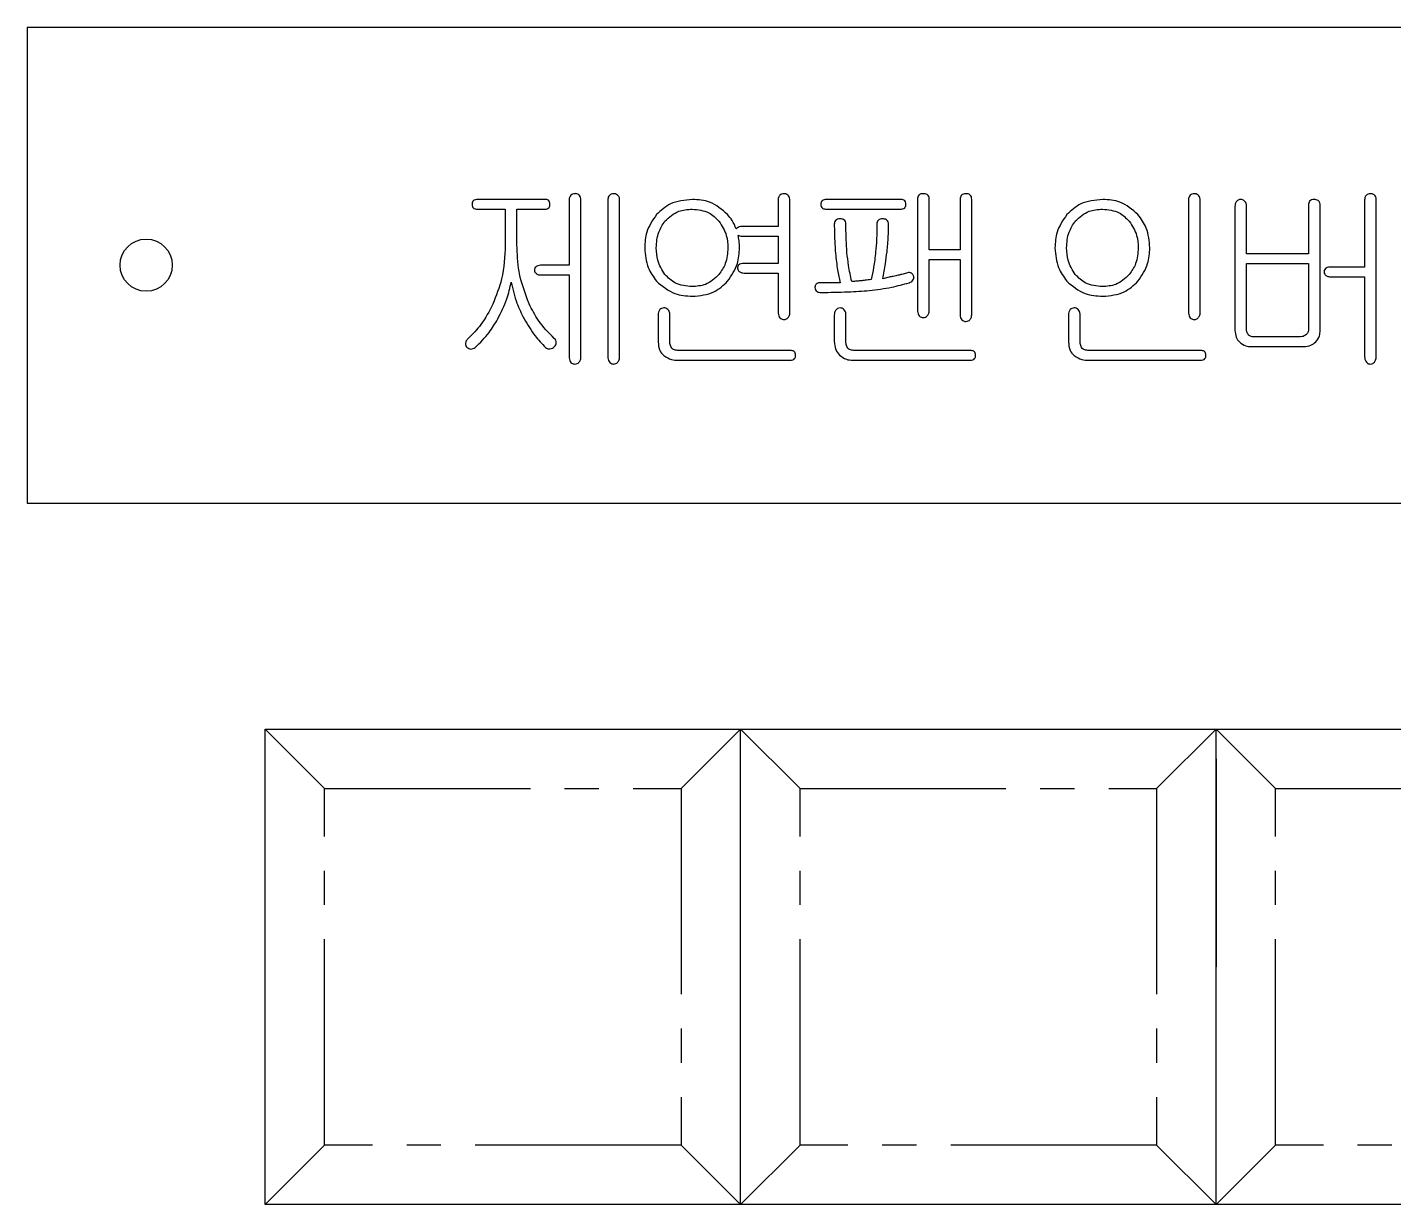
# Model space of a CAD drawing. Header units: millimetres. Extents: x 8533 to 164433, y 5768 to 115327.
# Drawn here: x 71815 to 72063.9, y 100702.7 to 100917.1 of the extents above; entities that cross this region are included whole.
import ezdxf

# ---------------------------------------------------------------- set-up
doc = ezdxf.new("R2010")
doc.units = ezdxf.units.MM
doc.header["$LTSCALE"] = 250
doc.linetypes.add('CENTER2', pattern=[1.125, 0.75, -0.125, 0.125, -0.125])
doc.layers.add('06_G-ENP_심볼', color=3, linetype='Continuous')

msp = doc.modelspace()

# ---------------------------------------------------------------- linework, layer by layer
at = {"layer": '06_G-ENP_심볼', "color": 7, "linetype": 'Continuous', "lineweight": 25}
for p, q in [((72248.1, 100917.09, -0.36), (71814.95, 100917.09, -0.36)), ((71814.95, 100917.09, -0.36), (71814.95, 100830.46, -0.36)), ((71909.28, 100885.74, -0.36), (71897.01, 100885.74, -0.36)), ((71913.67, 100885.74, -0.36), (71913.67, 100873.76, -0.36)), ((71915.79, 100856.92, -0.36), (71915.79, 100885.84, -0.36)), ((71920.73, 100885.77, -0.36), (71920.73, 100856.92, -0.36)), ((71922.84, 100856.92, -0.36), (71922.84, 100885.8, -0.36)), ((71951.76, 100885.73, -0.36), (71951.76, 100880.81, -0.36)), ((71953.87, 100865.08, -0.36), (71953.87, 100885.79, -0.36)), ((71973.99, 100885.74, -0.36), (71960.55, 100885.74, -0.36)), ((71977.15, 100885.83, -0.36), (71977.15, 100865.46, -0.36)), ((71979.26, 100876.58, -0.36), (71979.26, 100885.84, -0.36)), ((71984.9, 100885.77, -0.36), (71984.9, 100876.58, -0.36)), ((71987.02, 100864.76, -0.36), (71987.02, 100885.72, -0.36)), ((72026.51, 100885.75, -0.36), (72026.51, 100865.08, -0.36)), ((72028.63, 100865.08, -0.36), (72028.63, 100885.79, -0.36)), ((72058.6, 100885.68, -0.36), (72058.6, 100873.4, -0.36)), ((72060.72, 100857.1, -0.36), (72060.72, 100885.69, -0.36)), ((71896.98, 100883.98, -0.36), (71902.04, 100883.98, -0.36)), ((71902.04, 100883.98, -0.36), (71902.04, 100877.44, -0.36)), ((71904.15, 100877.47, -0.36), (71904.15, 100883.98, -0.36)), ((71904.15, 100883.98, -0.36), (71909.28, 100883.98, -0.36)), ((71960.55, 100883.98, -0.36), (71973.99, 100883.98, -0.36)), ((72034.98, 100884.49, -0.36), (72034.98, 100861.93, -0.36)), ((72037.09, 100875.87, -0.36), (72037.09, 100884.52, -0.36)), ((72048.38, 100884.7, -0.36), (72048.38, 100875.87, -0.36)), ((72050.49, 100861.89, -0.36), (72050.49, 100884.68, -0.36)), ((71951.76, 100880.81, -0.36), (71945.16, 100880.81, -0.36)), ((71945.35, 100879.04, -0.36), (71951.76, 100879.04, -0.36)), ((71951.76, 100879.04, -0.36), (71951.76, 100874.11, -0.36)), ((71984.9, 100876.58, -0.36), (71979.26, 100876.58, -0.36)), ((71979.26, 100865.45, -0.36), (71979.26, 100874.81, -0.36)), ((71979.26, 100874.81, -0.36), (71984.9, 100874.81, -0.36)), ((71984.9, 100874.81, -0.36), (71984.9, 100864.76, -0.36)), ((72048.38, 100875.87, -0.36), (72037.09, 100875.87, -0.36)), ((71913.67, 100873.76, -0.36), (71908.47, 100873.76, -0.36)), ((71951.76, 100874.11, -0.36), (71945.5, 100874.11, -0.36)), ((71945.54, 100872.34, -0.36), (71951.76, 100872.34, -0.36)), ((71951.76, 100872.34, -0.36), (71951.76, 100865.09, -0.36)), ((72037.09, 100862.2, -0.36), (72037.09, 100874.11, -0.36)), ((72037.09, 100874.11, -0.36), (72048.38, 100874.11, -0.36)), ((72048.38, 100874.11, -0.36), (72048.38, 100862.2, -0.36)), ((72058.6, 100873.4, -0.36), (72052.24, 100873.4, -0.36)), ((71908.51, 100871.99, -0.36), (71913.67, 100871.99, -0.36)), ((71913.67, 100871.99, -0.36), (71913.67, 100856.92, -0.36)), ((71963.04, 100870.58, -0.36), (71959.53, 100870.58, -0.36)), ((71971.99, 100871.6, -0.36), (71970.8, 100871.3, -0.36)), ((72052.43, 100871.64, -0.36), (72058.6, 100871.64, -0.36)), ((72058.6, 100871.64, -0.36), (72058.6, 100857.1, -0.36)), ((71929.89, 100864.76, -0.36), (71929.89, 100859.8, -0.36)), ((71932.01, 100859.99, -0.36), (71932.01, 100864.74, -0.36)), ((71961.98, 100864.69, -0.36), (71961.98, 100859.91, -0.36)), ((71964.1, 100859.99, -0.36), (71964.1, 100864.66, -0.36)), ((72004.65, 100864.76, -0.36), (72004.65, 100859.8, -0.36)), ((72006.77, 100859.99, -0.36), (72006.77, 100864.74, -0.36)), ((72046.61, 100860.71, -0.36), (72038.6, 100860.71, -0.36)), ((71953.99, 100858.24, -0.36), (71933.85, 100858.24, -0.36)), ((71986.79, 100858.24, -0.36), (71965.93, 100858.24, -0.36)), ((72028.75, 100858.24, -0.36), (72008.6, 100858.24, -0.36)), ((72037.99, 100858.95, -0.36), (72047.48, 100858.95, -0.36)), ((71933.58, 100856.48, -0.36), (71954, 100856.48, -0.36)), ((71965.36, 100856.48, -0.36), (71986.79, 100856.48, -0.36)), ((72008.33, 100856.48, -0.36), (72028.76, 100856.48, -0.36)), ((71814.95, 100830.46, -0.36), (72248.1, 100830.46, -0.36))]:
    msp.add_line(p, q, dxfattribs=at)
at = {"layer": '06_G-ENP_심볼', "color": 7, "linetype": 'ByBlock', "ltscale": 0.2}
for p, q in [((71858.27, 100789.31, -0.36), (71944.9, 100789.31, -0.36)), ((71858.27, 100702.69, -0.36), (71858.27, 100789.31, -0.36)), ((71944.9, 100789.31, -0.36), (72031.53, 100789.31, -0.36)), ((71944.9, 100702.69, -0.36), (71944.9, 100789.31, -0.36)), ((72031.53, 100789.31, -0.36), (72118.15, 100789.31, -0.36)), ((72031.53, 100702.69, -0.36), (72031.53, 100789.31, -0.36)), ((71944.9, 100702.69, -0.36), (71858.27, 100702.69, -0.36)), ((72031.53, 100702.69, -0.36), (71944.9, 100702.69, -0.36)), ((72118.15, 100702.69, -0.36), (72031.53, 100702.69, -0.36))]:
    msp.add_line(p, q, dxfattribs=at)
at = {"layer": '06_G-ENP_심볼', "color": 7, "linetype": 'CENTER2', "ltscale": 0.2}
for p, q in [((71858.27, 100789.31, -0.36), (71869.1, 100778.49, -0.36)), ((71934.07, 100778.49, -0.36), (71944.9, 100789.31, -0.36)), ((71944.9, 100789.31, -0.36), (71955.73, 100778.49, -0.36)), ((72020.7, 100778.49, -0.36), (72031.53, 100789.31, -0.36)), ((72031.53, 100789.31, -0.36), (72042.35, 100778.49, -0.36)), ((71869.1, 100778.49, -0.36), (71934.07, 100778.49, -0.36)), ((71869.1, 100713.51, -0.36), (71869.1, 100778.49, -0.36)), ((71934.07, 100778.49, -0.36), (71934.07, 100713.51, -0.36)), ((71955.73, 100778.49, -0.36), (72020.7, 100778.49, -0.36)), ((71955.73, 100713.51, -0.36), (71955.73, 100778.49, -0.36)), ((72020.7, 100778.49, -0.36), (72020.7, 100713.51, -0.36)), ((72042.35, 100778.49, -0.36), (72107.33, 100778.49, -0.36)), ((72042.35, 100713.51, -0.36), (72042.35, 100778.49, -0.36)), ((71869.1, 100713.51, -0.36), (71858.27, 100702.69, -0.36)), ((71934.07, 100713.51, -0.36), (71869.1, 100713.51, -0.36)), ((71934.07, 100713.51, -0.36), (71944.9, 100702.69, -0.36)), ((71955.73, 100713.51, -0.36), (71944.9, 100702.69, -0.36)), ((72020.7, 100713.51, -0.36), (71955.73, 100713.51, -0.36)), ((72020.7, 100713.51, -0.36), (72031.53, 100702.69, -0.36)), ((72042.35, 100713.51, -0.36), (72031.53, 100702.69, -0.36)), ((72107.33, 100713.51, -0.36), (72042.35, 100713.51, -0.36))]:
    msp.add_line(p, q, dxfattribs=at)
at = {"layer": '06_G-ENP_심볼'}
msp.add_line((72031.53, 100783.9, -0.36), (72031.53, 100746, -0.36), dxfattribs=at)
at = {"layer": '06_G-ENP_심볼', "color": 7, "linetype": 'Continuous', "lineweight": 25}
msp.add_circle((71836.61, 100873.78, -0.36), 4.76, dxfattribs=at)
for points, knots in [([(71897.01, 100885.74, -0.36), (71896.87, 100885.74, -0.36), (71896.58, 100885.73, -0.36), (71896.2, 100885.55, -0.36), (71895.99, 100885.22, -0.36), (71895.98, 100884.99, -0.36), (71895.97, 100884.88, -0.36)], [0, 0, 0, 0, 0.280707, 0.559702, 0.779456, 1, 1, 1, 1]), ([(71895.97, 100884.88, -0.36), (71895.98, 100884.73, -0.36), (71895.98, 100884.44, -0.36), (71896.36, 100884.02, -0.36), (71896.75, 100884, -0.36), (71896.98, 100883.98, -0.36)], [0, 0, 0, 0, 0.281416, 0.560151, 1, 1, 1, 1]), ([(71910.18, 100884.88, -0.36), (71910.17, 100885.01, -0.36), (71910.15, 100885.28, -0.36), (71909.92, 100885.6, -0.36), (71909.6, 100885.73, -0.36), (71909.39, 100885.74, -0.36), (71909.28, 100885.74, -0.36)], [0, 0, 0, 0, 0.280391, 0.558735, 0.779223, 1, 1, 1, 1]), ([(71909.28, 100883.98, -0.36), (71909.42, 100883.99, -0.36), (71909.69, 100884, -0.36), (71910.01, 100884.24, -0.36), (71910.15, 100884.56, -0.36), (71910.17, 100884.77, -0.36), (71910.18, 100884.88, -0.36)], [0, 0, 0, 0, 0.280152, 0.559201, 0.779145, 1, 1, 1, 1]), ([(71913.99, 100886.54, -0.36), (71913.89, 100886.41, -0.36), (71913.7, 100886.18, -0.36), (71913.68, 100885.88, -0.36), (71913.67, 100885.74, -0.36)], [0, 0, 0, 0, 0.557829, 1, 1, 1, 1]), ([(71914.73, 100886.8, -0.36), (71914.58, 100886.79, -0.36), (71914.31, 100886.77, -0.36), (71914.09, 100886.61, -0.36), (71913.99, 100886.54, -0.36)], [0, 0, 0, 0, 0.558644, 1, 1, 1, 1]), ([(71915.44, 100886.58, -0.36), (71915.32, 100886.67, -0.36), (71915.11, 100886.82, -0.36), (71914.85, 100886.81, -0.36), (71914.73, 100886.8, -0.36)], [0, 0, 0, 0, 0.558205, 1, 1, 1, 1]), ([(71915.79, 100885.84, -0.36), (71915.77, 100886, -0.36), (71915.74, 100886.3, -0.36), (71915.53, 100886.49, -0.36), (71915.44, 100886.58, -0.36)], [0, 0, 0, 0, 0.559866, 1, 1, 1, 1]), ([(71921.06, 100886.54, -0.36), (71920.95, 100886.42, -0.36), (71920.76, 100886.19, -0.36), (71920.74, 100885.9, -0.36), (71920.73, 100885.77, -0.36)], [0, 0, 0, 0, 0.558541, 1, 1, 1, 1]), ([(71921.78, 100886.8, -0.36), (71921.64, 100886.79, -0.36), (71921.37, 100886.77, -0.36), (71921.15, 100886.61, -0.36), (71921.06, 100886.54, -0.36)], [0, 0, 0, 0, 0.558449, 1, 1, 1, 1]), ([(71922.48, 100886.54, -0.36), (71922.36, 100886.63, -0.36), (71922.15, 100886.77, -0.36), (71921.9, 100886.79, -0.36), (71921.78, 100886.8, -0.36)], [0, 0, 0, 0, 0.557918, 1, 1, 1, 1]), ([(71922.84, 100885.8, -0.36), (71922.83, 100885.97, -0.36), (71922.8, 100886.26, -0.36), (71922.58, 100886.46, -0.36), (71922.48, 100886.54, -0.36)], [0, 0, 0, 0, 0.5593695, 1, 1, 1, 1]), ([(71936.12, 100885.74, -0.36), (71934.72, 100885.62, -0.36), (71932.22, 100885.41, -0.36), (71930.39, 100883.73, -0.36), (71929.58, 100882.99, -0.36)], [0, 0, 0, 0, 0.559693, 1, 1, 1, 1]), ([(71942.55, 100882.99, -0.36), (71941.51, 100883.9, -0.36), (71939.65, 100885.52, -0.36), (71937.2, 100885.68, -0.36), (71936.12, 100885.74, -0.36)], [0, 0, 0, 0, 0.558338, 1, 1, 1, 1]), ([(71952.08, 100886.53, -0.36), (71951.97, 100886.4, -0.36), (71951.79, 100886.16, -0.36), (71951.77, 100885.86, -0.36), (71951.76, 100885.73, -0.36)], [0, 0, 0, 0, 0.558695, 1, 1, 1, 1]), ([(71952.82, 100886.8, -0.36), (71952.66, 100886.79, -0.36), (71952.39, 100886.77, -0.36), (71952.17, 100886.61, -0.36), (71952.08, 100886.53, -0.36)], [0, 0, 0, 0, 0.5593545, 1, 1, 1, 1]), ([(71953.52, 100886.54, -0.36), (71953.4, 100886.62, -0.36), (71953.19, 100886.78, -0.36), (71952.93, 100886.8, -0.36), (71952.82, 100886.8, -0.36)], [0, 0, 0, 0, 0.557061, 1, 1, 1, 1]), ([(71953.87, 100885.79, -0.36), (71953.86, 100885.95, -0.36), (71953.83, 100886.25, -0.36), (71953.62, 100886.45, -0.36), (71953.52, 100886.54, -0.36)], [0, 0, 0, 0, 0.5596508, 1, 1, 1, 1]), ([(71960.55, 100885.74, -0.36), (71960.41, 100885.74, -0.36), (71960.12, 100885.72, -0.36), (71959.74, 100885.55, -0.36), (71959.54, 100885.22, -0.36), (71959.52, 100884.99, -0.36), (71959.52, 100884.88, -0.36)], [0, 0, 0, 0, 0.2809, 0.5601172, 0.7794072, 1, 1, 1, 1]), ([(71959.52, 100884.88, -0.36), (71959.53, 100884.73, -0.36), (71959.55, 100884.44, -0.36), (71959.93, 100884.02, -0.36), (71960.31, 100884, -0.36), (71960.55, 100883.98, -0.36)], [0, 0, 0, 0, 0.281373, 0.559909, 1, 1, 1, 1]), ([(71975.03, 100884.88, -0.36), (71975.02, 100885.03, -0.36), (71975, 100885.32, -0.36), (71974.61, 100885.71, -0.36), (71974.23, 100885.73, -0.36), (71973.99, 100885.74, -0.36)], [0, 0, 0, 0, 0.2812179, 0.5596382, 1, 1, 1, 1]), ([(71973.99, 100883.98, -0.36), (71974.14, 100883.99, -0.36), (71974.43, 100884, -0.36), (71974.82, 100884.19, -0.36), (71975.01, 100884.53, -0.36), (71975.02, 100884.76, -0.36), (71975.03, 100884.88, -0.36)], [0, 0, 0, 0, 0.281206, 0.560093, 0.779499, 1, 1, 1, 1]), ([(71978.19, 100886.8, -0.36), (71978.04, 100886.8, -0.36), (71977.73, 100886.78, -0.36), (71977.34, 100886.56, -0.36), (71977.17, 100886.19, -0.36), (71977.15, 100885.95, -0.36), (71977.15, 100885.83, -0.36)], [0, 0, 0, 0, 0.280793, 0.558982, 0.779166, 1, 1, 1, 1]), ([(71979.26, 100885.84, -0.36), (71979.25, 100886, -0.36), (71979.23, 100886.31, -0.36), (71978.93, 100886.66, -0.36), (71978.55, 100886.78, -0.36), (71978.31, 100886.8, -0.36), (71978.19, 100886.8, -0.36)], [0, 0, 0, 0, 0.280345, 0.558237, 0.778839, 1, 1, 1, 1]), ([(71985.96, 100886.8, -0.36), (71985.8, 100886.79, -0.36), (71985.49, 100886.78, -0.36), (71985.09, 100886.52, -0.36), (71984.92, 100886.14, -0.36), (71984.91, 100885.89, -0.36), (71984.9, 100885.77, -0.36)], [0, 0, 0, 0, 0.280858, 0.558875, 0.779055, 1, 1, 1, 1]), ([(71987.02, 100885.72, -0.36), (71987.01, 100885.88, -0.36), (71986.99, 100886.2, -0.36), (71986.74, 100886.61, -0.36), (71986.35, 100886.79, -0.36), (71986.09, 100886.8, -0.36), (71985.96, 100886.8, -0.36)], [0, 0, 0, 0, 0.280778, 0.558666, 0.778875, 1, 1, 1, 1]), ([(72010.88, 100885.74, -0.36), (72009.48, 100885.62, -0.36), (72006.98, 100885.41, -0.36), (72005.14, 100883.73, -0.36), (72004.34, 100882.99, -0.36)], [0, 0, 0, 0, 0.559693, 1, 1, 1, 1]), ([(72017.31, 100882.99, -0.36), (72016.27, 100883.9, -0.36), (72014.4, 100885.52, -0.36), (72011.96, 100885.68, -0.36), (72010.88, 100885.74, -0.36)], [0, 0, 0, 0, 0.558338, 1, 1, 1, 1]), ([(72026.83, 100886.54, -0.36), (72026.73, 100886.41, -0.36), (72026.54, 100886.18, -0.36), (72026.52, 100885.88, -0.36), (72026.51, 100885.75, -0.36)], [0, 0, 0, 0, 0.558588, 1, 1, 1, 1]), ([(72027.57, 100886.8, -0.36), (72027.42, 100886.79, -0.36), (72027.15, 100886.77, -0.36), (72026.93, 100886.61, -0.36), (72026.83, 100886.54, -0.36)], [0, 0, 0, 0, 0.558679, 1, 1, 1, 1]), ([(72028.28, 100886.54, -0.36), (72028.16, 100886.62, -0.36), (72027.95, 100886.78, -0.36), (72027.69, 100886.8, -0.36), (72027.57, 100886.8, -0.36)], [0, 0, 0, 0, 0.557061, 1, 1, 1, 1]), ([(72028.63, 100885.79, -0.36), (72028.61, 100885.95, -0.36), (72028.59, 100886.25, -0.36), (72028.37, 100886.45, -0.36), (72028.28, 100886.54, -0.36)], [0, 0, 0, 0, 0.5596508, 1, 1, 1, 1]), ([(72035.3, 100885.41, -0.36), (72035.19, 100885.26, -0.36), (72035, 100884.98, -0.36), (72034.98, 100884.64, -0.36), (72034.98, 100884.49, -0.36)], [0, 0, 0, 0, 0.558255, 1, 1, 1, 1]), ([(72036.02, 100885.74, -0.36), (72035.86, 100885.73, -0.36), (72035.59, 100885.69, -0.36), (72035.39, 100885.5, -0.36), (72035.3, 100885.41, -0.36)], [0, 0, 0, 0, 0.5588526, 1, 1, 1, 1]), ([(72036.73, 100885.45, -0.36), (72036.62, 100885.55, -0.36), (72036.41, 100885.72, -0.36), (72036.14, 100885.74, -0.36), (72036.02, 100885.74, -0.36)], [0, 0, 0, 0, 0.55894, 1, 1, 1, 1]), ([(72037.09, 100884.52, -0.36), (72037.08, 100884.72, -0.36), (72037.06, 100885.07, -0.36), (72036.83, 100885.33, -0.36), (72036.73, 100885.45, -0.36)], [0, 0, 0, 0, 0.559846, 1, 1, 1, 1]), ([(72049.42, 100885.74, -0.36), (72049.26, 100885.74, -0.36), (72048.94, 100885.72, -0.36), (72048.56, 100885.46, -0.36), (72048.39, 100885.07, -0.36), (72048.38, 100884.83, -0.36), (72048.38, 100884.7, -0.36)], [0, 0, 0, 0, 0.280633, 0.558495, 0.778995, 1, 1, 1, 1]), ([(72050.49, 100884.68, -0.36), (72050.48, 100884.84, -0.36), (72050.47, 100885.16, -0.36), (72050.2, 100885.56, -0.36), (72049.8, 100885.73, -0.36), (72049.55, 100885.74, -0.36), (72049.42, 100885.74, -0.36)], [0, 0, 0, 0, 0.280718, 0.558921, 0.779088, 1, 1, 1, 1]), ([(72058.92, 100886.54, -0.36), (72058.82, 100886.39, -0.36), (72058.62, 100886.14, -0.36), (72058.61, 100885.82, -0.36), (72058.6, 100885.68, -0.36)], [0, 0, 0, 0, 0.558054, 1, 1, 1, 1]), ([(72059.66, 100886.8, -0.36), (72059.51, 100886.79, -0.36), (72059.24, 100886.77, -0.36), (72059.02, 100886.61, -0.36), (72058.92, 100886.54, -0.36)], [0, 0, 0, 0, 0.5586087, 1, 1, 1, 1]), ([(72060.37, 100886.54, -0.36), (72060.25, 100886.63, -0.36), (72060.03, 100886.78, -0.36), (72059.78, 100886.8, -0.36), (72059.66, 100886.8, -0.36)], [0, 0, 0, 0, 0.557179, 1, 1, 1, 1]), ([(72060.72, 100885.69, -0.36), (72060.7, 100885.87, -0.36), (72060.68, 100886.2, -0.36), (72060.46, 100886.44, -0.36), (72060.37, 100886.54, -0.36)], [0, 0, 0, 0, 0.560101, 1, 1, 1, 1]), ([(71929.58, 100882.99, -0.36), (71928.87, 100881.96, -0.36), (71927.61, 100880.12, -0.36), (71927.48, 100877.91, -0.36), (71927.43, 100876.93, -0.36)], [0, 0, 0, 0, 0.558917, 1, 1, 1, 1]), ([(71931.12, 100881.78, -0.36), (71931.91, 100882.5, -0.36), (71933.34, 100883.8, -0.36), (71935.24, 100883.93, -0.36), (71936.08, 100883.98, -0.36)], [0, 0, 0, 0, 0.558279, 1, 1, 1, 1]), ([(71936.08, 100883.98, -0.36), (71937.15, 100883.88, -0.36), (71939.05, 100883.7, -0.36), (71940.39, 100882.37, -0.36), (71940.97, 100881.78, -0.36)], [0, 0, 0, 0, 0.559583, 1, 1, 1, 1]), ([(71944.12, 100880.37, -0.36), (71943.89, 100880.9, -0.36), (71943.48, 100881.84, -0.36), (71942.84, 100882.64, -0.36), (71942.55, 100882.99, -0.36)], [0, 0, 0, 0, 0.5599079, 1, 1, 1, 1]), ([(71963.04, 100882.22, -0.36), (71962.88, 100882.21, -0.36), (71962.57, 100882.2, -0.36), (71962.18, 100881.96, -0.36), (71962, 100881.58, -0.36), (71961.99, 100881.34, -0.36), (71961.98, 100881.22, -0.36)], [0, 0, 0, 0, 0.280688, 0.559135, 0.779236, 1, 1, 1, 1]), ([(71964.1, 100881.27, -0.36), (71964.09, 100881.42, -0.36), (71964.07, 100881.72, -0.36), (71963.69, 100882.18, -0.36), (71963.29, 100882.2, -0.36), (71963.04, 100882.22, -0.36)], [0, 0, 0, 0, 0.281236, 0.560348, 1, 1, 1, 1]), ([(71970.78, 100882.22, -0.36), (71970.63, 100882.21, -0.36), (71970.33, 100882.2, -0.36), (71969.94, 100881.98, -0.36), (71969.76, 100881.63, -0.36), (71969.75, 100881.39, -0.36), (71969.74, 100881.27, -0.36)], [0, 0, 0, 0, 0.280954, 0.559226, 0.779192, 1, 1, 1, 1]), ([(71971.86, 100881.22, -0.36), (71971.85, 100881.38, -0.36), (71971.83, 100881.69, -0.36), (71971.54, 100882.06, -0.36), (71971.15, 100882.2, -0.36), (71970.91, 100882.21, -0.36), (71970.78, 100882.22, -0.36)], [0, 0, 0, 0, 0.280498, 0.558575, 0.778859, 1, 1, 1, 1]), ([(72004.34, 100882.99, -0.36), (72003.63, 100881.96, -0.36), (72002.37, 100880.12, -0.36), (72002.24, 100877.91, -0.36), (72002.18, 100876.93, -0.36)], [0, 0, 0, 0, 0.558919, 1, 1, 1, 1]), ([(72005.87, 100881.78, -0.36), (72006.67, 100882.5, -0.36), (72008.09, 100883.8, -0.36), (72010, 100883.93, -0.36), (72010.84, 100883.98, -0.36)], [0, 0, 0, 0, 0.558281, 1, 1, 1, 1]), ([(72010.84, 100883.98, -0.36), (72011.9, 100883.88, -0.36), (72013.8, 100883.7, -0.36), (72015.14, 100882.37, -0.36), (72015.73, 100881.78, -0.36)], [0, 0, 0, 0, 0.559588, 1, 1, 1, 1]), ([(72019.46, 100876.93, -0.36), (72019.36, 100878.18, -0.36), (72019.19, 100880.4, -0.36), (72017.88, 100882.2, -0.36), (72017.31, 100882.99, -0.36)], [0, 0, 0, 0, 0.559707, 1, 1, 1, 1]), ([(71929.54, 100876.93, -0.36), (71929.61, 100877.91, -0.36), (71929.72, 100879.67, -0.36), (71930.69, 100881.13, -0.36), (71931.12, 100881.78, -0.36)], [0, 0, 0, 0, 0.559938, 1, 1, 1, 1]), ([(71940.97, 100881.78, -0.36), (71941.51, 100880.95, -0.36), (71942.46, 100879.46, -0.36), (71942.55, 100877.7, -0.36), (71942.59, 100876.93, -0.36)], [0, 0, 0, 0, 0.558795, 1, 1, 1, 1]), ([(71944.27, 100880.57, -0.36), (71944.24, 100880.53, -0.36), (71944.19, 100880.47, -0.36), (71944.14, 100880.4, -0.36), (71944.12, 100880.37, -0.36)], [0, 0, 0, 0, 0.564765, 1, 1, 1, 1]), ([(71945.16, 100880.81, -0.36), (71944.98, 100880.8, -0.36), (71944.66, 100880.79, -0.36), (71944.39, 100880.64, -0.36), (71944.27, 100880.57, -0.36)], [0, 0, 0, 0, 0.560496, 1, 1, 1, 1]), ([(71961.98, 100881.22, -0.36), (71961.99, 100880.22, -0.36), (71962.01, 100878.45, -0.36), (71962.15, 100876.68, -0.36), (71962.2, 100875.9, -0.36)], [0, 0, 0, 0, 0.559979, 1, 1, 1, 1]), ([(71964.29, 100876.08, -0.36), (71964.23, 100877.05, -0.36), (71964.12, 100878.77, -0.36), (71964.1, 100880.5, -0.36), (71964.1, 100881.27, -0.36)], [0, 0, 0, 0, 0.559989, 1, 1, 1, 1]), ([(71969.74, 100881.27, -0.36), (71969.73, 100880.32, -0.36), (71969.72, 100878.62, -0.36), (71969.57, 100876.92, -0.36), (71969.5, 100876.17, -0.36)], [0, 0, 0, 0, 0.560001, 1, 1, 1, 1]), ([(71971.58, 100876.21, -0.36), (71971.67, 100877.15, -0.36), (71971.84, 100878.81, -0.36), (71971.85, 100880.48, -0.36), (71971.86, 100881.22, -0.36)], [0, 0, 0, 0, 0.559968, 1, 1, 1, 1]), ([(72004.3, 100876.93, -0.36), (72004.36, 100877.91, -0.36), (72004.48, 100879.67, -0.36), (72005.45, 100881.13, -0.36), (72005.87, 100881.78, -0.36)], [0, 0, 0, 0, 0.559936, 1, 1, 1, 1]), ([(72015.73, 100881.78, -0.36), (72016.27, 100880.95, -0.36), (72017.22, 100879.46, -0.36), (72017.31, 100877.7, -0.36), (72017.35, 100876.93, -0.36)], [0, 0, 0, 0, 0.558795, 1, 1, 1, 1]), ([(71902.04, 100877.44, -0.36), (71901.94, 100875.36, -0.36), (71901.75, 100871.64, -0.36), (71900.37, 100868.2, -0.36), (71899.77, 100866.69, -0.36)], [0, 0, 0, 0, 0.5599073, 1, 1, 1, 1]), ([(71906.38, 100866.73, -0.36), (71905.65, 100868.67, -0.36), (71904.35, 100872.14, -0.36), (71904.21, 100875.84, -0.36), (71904.15, 100877.47, -0.36)], [0, 0, 0, 0, 0.5596244, 1, 1, 1, 1]), ([(71944.71, 100876.93, -0.36), (71944.69, 100877.37, -0.36), (71944.68, 100878.15, -0.36), (71944.52, 100878.92, -0.36), (71944.45, 100879.25, -0.36)], [0, 0, 0, 0, 0.559948, 1, 1, 1, 1]), ([(71944.45, 100879.25, -0.36), (71944.62, 100879.18, -0.36), (71944.9, 100879.06, -0.36), (71945.21, 100879.05, -0.36), (71945.35, 100879.04, -0.36)], [0, 0, 0, 0, 0.559517, 1, 1, 1, 1]), ([(71927.43, 100876.93, -0.36), (71927.53, 100875.68, -0.36), (71927.71, 100873.46, -0.36), (71929.01, 100871.66, -0.36), (71929.58, 100870.87, -0.36)], [0, 0, 0, 0, 0.559658, 1, 1, 1, 1]), ([(71931.12, 100872.08, -0.36), (71930.6, 100872.91, -0.36), (71929.66, 100874.41, -0.36), (71929.58, 100876.16, -0.36), (71929.54, 100876.93, -0.36)], [0, 0, 0, 0, 0.558898, 1, 1, 1, 1]), ([(71942.59, 100876.93, -0.36), (71942.52, 100875.94, -0.36), (71942.41, 100874.17, -0.36), (71941.41, 100872.72, -0.36), (71940.97, 100872.08, -0.36)], [0, 0, 0, 0, 0.55993, 1, 1, 1, 1]), ([(71942.55, 100870.87, -0.36), (71943.26, 100871.9, -0.36), (71944.52, 100873.74, -0.36), (71944.65, 100875.95, -0.36), (71944.71, 100876.93, -0.36)], [0, 0, 0, 0, 0.558925, 1, 1, 1, 1]), ([(71962.2, 100875.9, -0.36), (71962.31, 100874.9, -0.36), (71962.49, 100873.11, -0.36), (71962.87, 100871.35, -0.36), (71963.04, 100870.58, -0.36)], [0, 0, 0, 0, 0.559994, 1, 1, 1, 1]), ([(71965.16, 100870.82, -0.36), (71964.94, 100871.79, -0.36), (71964.56, 100873.53, -0.36), (71964.37, 100875.3, -0.36), (71964.29, 100876.08, -0.36)], [0, 0, 0, 0, 0.559948, 1, 1, 1, 1]), ([(71969.5, 100876.17, -0.36), (71969.4, 100875.23, -0.36), (71969.22, 100873.54, -0.36), (71968.85, 100871.88, -0.36), (71968.68, 100871.15, -0.36)], [0, 0, 0, 0, 0.55995, 1, 1, 1, 1]), ([(71970.8, 100871.3, -0.36), (71970.98, 100872.21, -0.36), (71971.31, 100873.84, -0.36), (71971.5, 100875.49, -0.36), (71971.58, 100876.21, -0.36)], [0, 0, 0, 0, 0.559997, 1, 1, 1, 1]), ([(72002.18, 100876.93, -0.36), (72002.28, 100875.68, -0.36), (72002.47, 100873.46, -0.36), (72003.77, 100871.66, -0.36), (72004.34, 100870.87, -0.36)], [0, 0, 0, 0, 0.559659, 1, 1, 1, 1]), ([(72005.87, 100872.08, -0.36), (72005.35, 100872.91, -0.36), (72004.42, 100874.41, -0.36), (72004.34, 100876.16, -0.36), (72004.3, 100876.93, -0.36)], [0, 0, 0, 0, 0.5589, 1, 1, 1, 1]), ([(72017.35, 100876.93, -0.36), (72017.28, 100875.94, -0.36), (72017.16, 100874.17, -0.36), (72016.17, 100872.72, -0.36), (72015.73, 100872.08, -0.36)], [0, 0, 0, 0, 0.55993, 1, 1, 1, 1]), ([(72017.31, 100870.87, -0.36), (72018.01, 100871.9, -0.36), (72019.27, 100873.74, -0.36), (72019.4, 100875.95, -0.36), (72019.46, 100876.93, -0.36)], [0, 0, 0, 0, 0.558925, 1, 1, 1, 1]), ([(71907.64, 100873.49, -0.36), (71907.54, 100873.39, -0.36), (71907.36, 100873.22, -0.36), (71907.34, 100872.98, -0.36), (71907.33, 100872.87, -0.36)], [0, 0, 0, 0, 0.558587, 1, 1, 1, 1]), ([(71907.33, 100872.87, -0.36), (71907.35, 100872.75, -0.36), (71907.39, 100872.52, -0.36), (71907.56, 100872.36, -0.36), (71907.64, 100872.3, -0.36)], [0, 0, 0, 0, 0.557791, 1, 1, 1, 1]), ([(71908.47, 100873.76, -0.36), (71908.3, 100873.75, -0.36), (71908, 100873.73, -0.36), (71907.75, 100873.56, -0.36), (71907.64, 100873.49, -0.36)], [0, 0, 0, 0, 0.560157, 1, 1, 1, 1]), ([(71907.64, 100872.3, -0.36), (71907.78, 100872.19, -0.36), (71908.05, 100872.01, -0.36), (71908.37, 100872, -0.36), (71908.51, 100871.99, -0.36)], [0, 0, 0, 0, 0.558609, 1, 1, 1, 1]), ([(71944.61, 100873.86, -0.36), (71944.53, 100873.76, -0.36), (71944.38, 100873.57, -0.36), (71944.36, 100873.33, -0.36), (71944.35, 100873.23, -0.36)], [0, 0, 0, 0, 0.557052, 1, 1, 1, 1]), ([(71944.35, 100873.23, -0.36), (71944.37, 100873.1, -0.36), (71944.41, 100872.86, -0.36), (71944.58, 100872.7, -0.36), (71944.65, 100872.63, -0.36)], [0, 0, 0, 0, 0.556598, 1, 1, 1, 1]), ([(71945.5, 100874.11, -0.36), (71945.32, 100874.1, -0.36), (71945, 100874.09, -0.36), (71944.73, 100873.93, -0.36), (71944.61, 100873.86, -0.36)], [0, 0, 0, 0, 0.560562, 1, 1, 1, 1]), ([(71944.65, 100872.63, -0.36), (71944.8, 100872.53, -0.36), (71945.08, 100872.36, -0.36), (71945.4, 100872.35, -0.36), (71945.54, 100872.34, -0.36)], [0, 0, 0, 0, 0.55896, 1, 1, 1, 1]), ([(71975.13, 100872.34, -0.36), (71974.85, 100872.26, -0.36), (71974.35, 100872.12, -0.36), (71973.84, 100871.99, -0.36), (71973.62, 100871.94, -0.36)], [0, 0, 0, 0, 0.560015, 1, 1, 1, 1]), ([(71976.02, 100872.31, -0.36), (71975.94, 100872.35, -0.36), (71975.79, 100872.43, -0.36), (71975.47, 100872.44, -0.36), (71975.26, 100872.38, -0.36), (71975.13, 100872.34, -0.36)], [0, 0, 0, 0, 0.279622, 0.560464, 1, 1, 1, 1]), ([(71976.44, 100871.74, -0.36), (71976.4, 100871.88, -0.36), (71976.32, 100872.11, -0.36), (71976.11, 100872.25, -0.36), (71976.02, 100872.31, -0.36)], [0, 0, 0, 0, 0.558575, 1, 1, 1, 1]), ([(72051.46, 100873.16, -0.36), (72051.38, 100873.06, -0.36), (72051.23, 100872.87, -0.36), (72051.21, 100872.64, -0.36), (72051.2, 100872.54, -0.36)], [0, 0, 0, 0, 0.558172, 1, 1, 1, 1]), ([(72051.2, 100872.54, -0.36), (72051.23, 100872.41, -0.36), (72051.29, 100872.17, -0.36), (72051.46, 100871.99, -0.36), (72051.53, 100871.92, -0.36)], [0, 0, 0, 0, 0.557584, 1, 1, 1, 1]), ([(72052.24, 100873.4, -0.36), (72052.08, 100873.4, -0.36), (72051.8, 100873.39, -0.36), (72051.56, 100873.23, -0.36), (72051.46, 100873.16, -0.36)], [0, 0, 0, 0, 0.560698, 1, 1, 1, 1]), ([(71900.66, 100863.98, -0.36), (71901.27, 100865.18, -0.36), (71902.37, 100867.32, -0.36), (71902.88, 100869.67, -0.36), (71903.11, 100870.7, -0.36)], [0, 0, 0, 0, 0.559953, 1, 1, 1, 1]), ([(71903.11, 100870.7, -0.36), (71903.4, 100869.39, -0.36), (71903.93, 100867.05, -0.36), (71905.01, 100864.92, -0.36), (71905.49, 100863.98, -0.36)], [0, 0, 0, 0, 0.559795, 1, 1, 1, 1]), ([(71929.58, 100870.87, -0.36), (71930.64, 100869.96, -0.36), (71932.55, 100868.33, -0.36), (71935.03, 100868.18, -0.36), (71936.12, 100868.11, -0.36)], [0, 0, 0, 0, 0.558307, 1, 1, 1, 1]), ([(71936.08, 100869.88, -0.36), (71935, 100869.97, -0.36), (71933.08, 100870.14, -0.36), (71931.72, 100871.49, -0.36), (71931.12, 100872.08, -0.36)], [0, 0, 0, 0, 0.559696, 1, 1, 1, 1]), ([(71940.97, 100872.08, -0.36), (71940.2, 100871.36, -0.36), (71938.8, 100870.06, -0.36), (71936.92, 100869.93, -0.36), (71936.08, 100869.88, -0.36)], [0, 0, 0, 0, 0.558205, 1, 1, 1, 1]), ([(71936.12, 100868.11, -0.36), (71937.5, 100868.24, -0.36), (71939.97, 100868.46, -0.36), (71941.76, 100870.13, -0.36), (71942.55, 100870.87, -0.36)], [0, 0, 0, 0, 0.559622, 1, 1, 1, 1]), ([(71959.53, 100870.58, -0.36), (71959.39, 100870.58, -0.36), (71959.09, 100870.56, -0.36), (71958.7, 100870.4, -0.36), (71958.48, 100870.07, -0.36), (71958.46, 100869.83, -0.36), (71958.46, 100869.72, -0.36)], [0, 0, 0, 0, 0.280893, 0.560254, 0.779357, 1, 1, 1, 1]), ([(71966.76, 100870.93, -0.36), (71966.46, 100870.9, -0.36), (71965.93, 100870.83, -0.36), (71965.39, 100870.82, -0.36), (71965.16, 100870.82, -0.36)], [0, 0, 0, 0, 0.559903, 1, 1, 1, 1]), ([(71968.68, 100871.15, -0.36), (71968.32, 100871.11, -0.36), (71967.68, 100871.02, -0.36), (71967.04, 100870.96, -0.36), (71966.76, 100870.93, -0.36)], [0, 0, 0, 0, 0.559962, 1, 1, 1, 1]), ([(71968.36, 100869.17, -0.36), (71969.73, 100869.33, -0.36), (71972.18, 100869.62, -0.36), (71974.55, 100870.29, -0.36), (71975.59, 100870.58, -0.36)], [0, 0, 0, 0, 0.560089, 1, 1, 1, 1]), ([(71973.62, 100871.94, -0.36), (71973.32, 100871.87, -0.36), (71972.78, 100871.76, -0.36), (71972.23, 100871.65, -0.36), (71971.99, 100871.6, -0.36)], [0, 0, 0, 0, 0.5599772, 1, 1, 1, 1]), ([(71975.59, 100870.58, -0.36), (71975.74, 100870.63, -0.36), (71976.02, 100870.71, -0.36), (71976.21, 100870.94, -0.36), (71976.29, 100871.03, -0.36)], [0, 0, 0, 0, 0.560301, 1, 1, 1, 1]), ([(71976.29, 100871.03, -0.36), (71976.36, 100871.16, -0.36), (71976.48, 100871.38, -0.36), (71976.45, 100871.63, -0.36), (71976.44, 100871.74, -0.36)], [0, 0, 0, 0, 0.558087, 1, 1, 1, 1]), ([(72004.34, 100870.87, -0.36), (72005.4, 100869.96, -0.36), (72007.3, 100868.33, -0.36), (72009.78, 100868.18, -0.36), (72010.88, 100868.11, -0.36)], [0, 0, 0, 0, 0.558307, 1, 1, 1, 1]), ([(72010.84, 100869.88, -0.36), (72009.76, 100869.97, -0.36), (72007.84, 100870.14, -0.36), (72006.47, 100871.49, -0.36), (72005.87, 100872.08, -0.36)], [0, 0, 0, 0, 0.5596962, 1, 1, 1, 1]), ([(72015.73, 100872.08, -0.36), (72014.95, 100871.36, -0.36), (72013.56, 100870.06, -0.36), (72011.67, 100869.93, -0.36), (72010.84, 100869.88, -0.36)], [0, 0, 0, 0, 0.5581981, 1, 1, 1, 1]), ([(72010.88, 100868.11, -0.36), (72012.26, 100868.24, -0.36), (72014.72, 100868.46, -0.36), (72016.52, 100870.13, -0.36), (72017.31, 100870.87, -0.36)], [0, 0, 0, 0, 0.559638, 1, 1, 1, 1]), ([(72051.53, 100871.92, -0.36), (72051.69, 100871.82, -0.36), (72051.96, 100871.66, -0.36), (72052.28, 100871.65, -0.36), (72052.43, 100871.64, -0.36)], [0, 0, 0, 0, 0.558929, 1, 1, 1, 1]), ([(71958.46, 100869.72, -0.36), (71958.47, 100869.56, -0.36), (71958.49, 100869.26, -0.36), (71958.9, 100868.85, -0.36), (71959.3, 100868.83, -0.36), (71959.54, 100868.82, -0.36)], [0, 0, 0, 0, 0.280722, 0.559667, 1, 1, 1, 1]), ([(71959.54, 100868.82, -0.36), (71961.19, 100868.83, -0.36), (71964.13, 100868.86, -0.36), (71967.07, 100869.08, -0.36), (71968.36, 100869.17, -0.36)], [0, 0, 0, 0, 0.559994, 1, 1, 1, 1]), ([(71899.77, 100866.69, -0.36), (71899.1, 100865.4, -0.36), (71897.92, 100863.09, -0.36), (71896.1, 100861.25, -0.36), (71895.3, 100860.44, -0.36)], [0, 0, 0, 0, 0.559962, 1, 1, 1, 1]), ([(71910.96, 100860.44, -0.36), (71909.93, 100861.49, -0.36), (71908.1, 100863.36, -0.36), (71906.91, 100865.7, -0.36), (71906.38, 100866.73, -0.36)], [0, 0, 0, 0, 0.5596933, 1, 1, 1, 1]), ([(71930.21, 100865.7, -0.36), (71930.11, 100865.54, -0.36), (71929.92, 100865.26, -0.36), (71929.9, 100864.91, -0.36), (71929.89, 100864.76, -0.36)], [0, 0, 0, 0, 0.5584063, 1, 1, 1, 1]), ([(71930.95, 100866, -0.36), (71930.8, 100865.99, -0.36), (71930.52, 100865.96, -0.36), (71930.31, 100865.78, -0.36), (71930.21, 100865.7, -0.36)], [0, 0, 0, 0, 0.559489, 1, 1, 1, 1]), ([(71931.66, 100865.69, -0.36), (71931.54, 100865.79, -0.36), (71931.34, 100865.97, -0.36), (71931.07, 100865.99, -0.36), (71930.95, 100866, -0.36)], [0, 0, 0, 0, 0.559533, 1, 1, 1, 1]), ([(71932.01, 100864.74, -0.36), (71932, 100864.94, -0.36), (71931.98, 100865.3, -0.36), (71931.76, 100865.57, -0.36), (71931.66, 100865.69, -0.36)], [0, 0, 0, 0, 0.560331, 1, 1, 1, 1]), ([(71951.76, 100865.09, -0.36), (71951.77, 100864.91, -0.36), (71951.79, 100864.57, -0.36), (71951.99, 100864.3, -0.36), (71952.08, 100864.19, -0.36)], [0, 0, 0, 0, 0.559948, 1, 1, 1, 1]), ([(71953.52, 100864.18, -0.36), (71953.64, 100864.33, -0.36), (71953.85, 100864.6, -0.36), (71953.87, 100864.93, -0.36), (71953.87, 100865.08, -0.36)], [0, 0, 0, 0, 0.558697, 1, 1, 1, 1]), ([(71962.3, 100865.66, -0.36), (71962.2, 100865.5, -0.36), (71962, 100865.2, -0.36), (71961.99, 100864.85, -0.36), (71961.98, 100864.69, -0.36)], [0, 0, 0, 0, 0.558182, 1, 1, 1, 1]), ([(71963.04, 100866, -0.36), (71962.88, 100865.98, -0.36), (71962.59, 100865.95, -0.36), (71962.39, 100865.75, -0.36), (71962.3, 100865.66, -0.36)], [0, 0, 0, 0, 0.559288, 1, 1, 1, 1]), ([(71963.75, 100865.66, -0.36), (71963.64, 100865.77, -0.36), (71963.44, 100865.96, -0.36), (71963.16, 100865.99, -0.36), (71963.04, 100866, -0.36)], [0, 0, 0, 0, 0.558839, 1, 1, 1, 1]), ([(71964.1, 100864.66, -0.36), (71964.09, 100864.87, -0.36), (71964.07, 100865.24, -0.36), (71963.85, 100865.53, -0.36), (71963.75, 100865.66, -0.36)], [0, 0, 0, 0, 0.5607, 1, 1, 1, 1]), ([(71977.15, 100865.46, -0.36), (71977.16, 100865.27, -0.36), (71977.19, 100864.93, -0.36), (71977.38, 100864.65, -0.36), (71977.47, 100864.53, -0.36)], [0, 0, 0, 0, 0.560103, 1, 1, 1, 1]), ([(71978.9, 100864.54, -0.36), (71979.02, 100864.69, -0.36), (71979.24, 100864.96, -0.36), (71979.25, 100865.3, -0.36), (71979.26, 100865.45, -0.36)], [0, 0, 0, 0, 0.5587694, 1, 1, 1, 1]), ([(72004.97, 100865.7, -0.36), (72004.86, 100865.54, -0.36), (72004.67, 100865.26, -0.36), (72004.66, 100864.91, -0.36), (72004.65, 100864.76, -0.36)], [0, 0, 0, 0, 0.55842, 1, 1, 1, 1]), ([(72005.71, 100866, -0.36), (72005.55, 100865.99, -0.36), (72005.27, 100865.96, -0.36), (72005.06, 100865.78, -0.36), (72004.97, 100865.7, -0.36)], [0, 0, 0, 0, 0.559595, 1, 1, 1, 1]), ([(72006.41, 100865.69, -0.36), (72006.3, 100865.79, -0.36), (72006.09, 100865.97, -0.36), (72005.83, 100865.99, -0.36), (72005.71, 100866, -0.36)], [0, 0, 0, 0, 0.559428, 1, 1, 1, 1]), ([(72006.77, 100864.74, -0.36), (72006.75, 100864.94, -0.36), (72006.73, 100865.3, -0.36), (72006.51, 100865.57, -0.36), (72006.41, 100865.69, -0.36)], [0, 0, 0, 0, 0.560336, 1, 1, 1, 1]), ([(72026.51, 100865.08, -0.36), (72026.53, 100864.9, -0.36), (72026.55, 100864.56, -0.36), (72026.75, 100864.3, -0.36), (72026.83, 100864.18, -0.36)], [0, 0, 0, 0, 0.5600545, 1, 1, 1, 1]), ([(72028.28, 100864.18, -0.36), (72028.39, 100864.33, -0.36), (72028.6, 100864.6, -0.36), (72028.62, 100864.93, -0.36), (72028.63, 100865.08, -0.36)], [0, 0, 0, 0, 0.558697, 1, 1, 1, 1]), ([(71896.57, 100858.8, -0.36), (71897.45, 100859.67, -0.36), (71899.04, 100861.23, -0.36), (71900.16, 100863.14, -0.36), (71900.66, 100863.98, -0.36)], [0, 0, 0, 0, 0.55969, 1, 1, 1, 1]), ([(71905.49, 100863.98, -0.36), (71906.11, 100862.93, -0.36), (71907.2, 100861.06, -0.36), (71908.7, 100859.49, -0.36), (71909.36, 100858.8, -0.36)], [0, 0, 0, 0, 0.56003, 1, 1, 1, 1]), ([(71952.08, 100864.19, -0.36), (71952.2, 100864.09, -0.36), (71952.42, 100863.91, -0.36), (71952.69, 100863.89, -0.36), (71952.82, 100863.88, -0.36)], [0, 0, 0, 0, 0.559299, 1, 1, 1, 1]), ([(71952.82, 100863.88, -0.36), (71952.97, 100863.9, -0.36), (71953.23, 100863.93, -0.36), (71953.43, 100864.1, -0.36), (71953.52, 100864.18, -0.36)], [0, 0, 0, 0, 0.559615, 1, 1, 1, 1]), ([(71977.47, 100864.53, -0.36), (71977.59, 100864.44, -0.36), (71977.8, 100864.27, -0.36), (71978.07, 100864.24, -0.36), (71978.19, 100864.23, -0.36)], [0, 0, 0, 0, 0.559618, 1, 1, 1, 1]), ([(71978.19, 100864.23, -0.36), (71978.34, 100864.25, -0.36), (71978.61, 100864.28, -0.36), (71978.81, 100864.46, -0.36), (71978.9, 100864.54, -0.36)], [0, 0, 0, 0, 0.558918, 1, 1, 1, 1]), ([(71984.9, 100864.76, -0.36), (71984.92, 100864.57, -0.36), (71984.94, 100864.23, -0.36), (71985.14, 100863.96, -0.36), (71985.23, 100863.84, -0.36)], [0, 0, 0, 0, 0.559991, 1, 1, 1, 1]), ([(71985.23, 100863.84, -0.36), (71985.35, 100863.74, -0.36), (71985.57, 100863.56, -0.36), (71985.84, 100863.54, -0.36), (71985.96, 100863.53, -0.36)], [0, 0, 0, 0, 0.5589819, 1, 1, 1, 1]), ([(71985.96, 100863.53, -0.36), (71986.11, 100863.55, -0.36), (71986.37, 100863.58, -0.36), (71986.57, 100863.75, -0.36), (71986.66, 100863.83, -0.36)], [0, 0, 0, 0, 0.557554, 1, 1, 1, 1]), ([(71986.66, 100863.83, -0.36), (71986.78, 100863.98, -0.36), (71986.99, 100864.26, -0.36), (71987.01, 100864.61, -0.36), (71987.02, 100864.76, -0.36)], [0, 0, 0, 0, 0.5589852, 1, 1, 1, 1]), ([(72026.83, 100864.18, -0.36), (72026.96, 100864.08, -0.36), (72027.17, 100863.91, -0.36), (72027.45, 100863.89, -0.36), (72027.57, 100863.88, -0.36)], [0, 0, 0, 0, 0.55918, 1, 1, 1, 1]), ([(72027.57, 100863.88, -0.36), (72027.72, 100863.9, -0.36), (72027.99, 100863.93, -0.36), (72028.19, 100864.1, -0.36), (72028.28, 100864.18, -0.36)], [0, 0, 0, 0, 0.559615, 1, 1, 1, 1]), ([(71895.3, 100860.44, -0.36), (71895.16, 100860.31, -0.36), (71894.9, 100860.07, -0.36), (71894.82, 100859.73, -0.36), (71894.78, 100859.58, -0.36)], [0, 0, 0, 0, 0.560357, 1, 1, 1, 1]), ([(71911.33, 100859.62, -0.36), (71911.32, 100859.8, -0.36), (71911.29, 100860.12, -0.36), (71911.06, 100860.34, -0.36), (71910.96, 100860.44, -0.36)], [0, 0, 0, 0, 0.558261, 1, 1, 1, 1]), ([(71932.39, 100858.58, -0.36), (71932.25, 100858.83, -0.36), (71932.01, 100859.27, -0.36), (71932.01, 100859.77, -0.36), (71932.01, 100859.99, -0.36)], [0, 0, 0, 0, 0.557269, 1, 1, 1, 1]), ([(71961.98, 100859.91, -0.36), (71962.02, 100859.39, -0.36), (71962.08, 100858.45, -0.36), (71962.66, 100857.73, -0.36), (71962.91, 100857.41, -0.36)], [0, 0, 0, 0, 0.560127, 1, 1, 1, 1]), ([(71964.47, 100858.58, -0.36), (71964.34, 100858.83, -0.36), (71964.1, 100859.27, -0.36), (71964.1, 100859.77, -0.36), (71964.1, 100859.99, -0.36)], [0, 0, 0, 0, 0.5572674, 1, 1, 1, 1]), ([(72007.14, 100858.58, -0.36), (72007.01, 100858.83, -0.36), (72006.77, 100859.27, -0.36), (72006.77, 100859.77, -0.36), (72006.77, 100859.99, -0.36)], [0, 0, 0, 0, 0.5572674, 1, 1, 1, 1]), ([(72034.98, 100861.93, -0.36), (72035.01, 100861.49, -0.36), (72035.07, 100860.69, -0.36), (72035.56, 100860.07, -0.36), (72035.78, 100859.79, -0.36)], [0, 0, 0, 0, 0.560084, 1, 1, 1, 1]), ([(72037.46, 100861.04, -0.36), (72037.33, 100861.24, -0.36), (72037.1, 100861.6, -0.36), (72037.09, 100862.02, -0.36), (72037.09, 100862.2, -0.36)], [0, 0, 0, 0, 0.557384, 1, 1, 1, 1]), ([(72038.6, 100860.71, -0.36), (72038.37, 100860.71, -0.36), (72037.95, 100860.72, -0.36), (72037.61, 100860.94, -0.36), (72037.46, 100861.04, -0.36)], [0, 0, 0, 0, 0.561863, 1, 1, 1, 1]), ([(72047.9, 100861.08, -0.36), (72047.67, 100860.95, -0.36), (72047.28, 100860.72, -0.36), (72046.82, 100860.71, -0.36), (72046.61, 100860.71, -0.36)], [0, 0, 0, 0, 0.55837, 1, 1, 1, 1]), ([(72048.38, 100862.2, -0.36), (72048.36, 100861.96, -0.36), (72048.34, 100861.52, -0.36), (72048.03, 100861.22, -0.36), (72047.9, 100861.08, -0.36)], [0, 0, 0, 0, 0.5605707, 1, 1, 1, 1]), ([(72049.69, 100859.79, -0.36), (72049.95, 100860.14, -0.36), (72050.43, 100860.77, -0.36), (72050.47, 100861.55, -0.36), (72050.49, 100861.89, -0.36)], [0, 0, 0, 0, 0.558814, 1, 1, 1, 1]), ([(71894.78, 100859.58, -0.36), (71894.79, 100859.43, -0.36), (71894.79, 100859.15, -0.36), (71894.97, 100858.93, -0.36), (71895.05, 100858.84, -0.36)], [0, 0, 0, 0, 0.559245, 1, 1, 1, 1]), ([(71895.05, 100858.84, -0.36), (71895.15, 100858.74, -0.36), (71895.35, 100858.57, -0.36), (71895.6, 100858.52, -0.36), (71895.71, 100858.5, -0.36)], [0, 0, 0, 0, 0.557725, 1, 1, 1, 1]), ([(71895.71, 100858.5, -0.36), (71895.88, 100858.52, -0.36), (71896.19, 100858.56, -0.36), (71896.45, 100858.73, -0.36), (71896.57, 100858.8, -0.36)], [0, 0, 0, 0, 0.558271, 1, 1, 1, 1]), ([(71909.36, 100858.8, -0.36), (71909.5, 100858.71, -0.36), (71909.75, 100858.54, -0.36), (71910.04, 100858.54, -0.36), (71910.18, 100858.54, -0.36)], [0, 0, 0, 0, 0.55925, 1, 1, 1, 1]), ([(71910.18, 100858.54, -0.36), (71910.34, 100858.58, -0.36), (71910.63, 100858.65, -0.36), (71910.86, 100858.83, -0.36), (71910.96, 100858.92, -0.36)], [0, 0, 0, 0, 0.557963, 1, 1, 1, 1]), ([(71910.96, 100858.92, -0.36), (71911.07, 100859.03, -0.36), (71911.26, 100859.23, -0.36), (71911.31, 100859.5, -0.36), (71911.33, 100859.62, -0.36)], [0, 0, 0, 0, 0.558239, 1, 1, 1, 1]), ([(71929.89, 100859.8, -0.36), (71929.93, 100859.26, -0.36), (71930, 100858.3, -0.36), (71930.65, 100857.6, -0.36), (71930.94, 100857.3, -0.36)], [0, 0, 0, 0, 0.560249, 1, 1, 1, 1]), ([(71933.85, 100858.24, -0.36), (71933.56, 100858.24, -0.36), (71933.04, 100858.24, -0.36), (71932.58, 100858.48, -0.36), (71932.39, 100858.58, -0.36)], [0, 0, 0, 0, 0.561767, 1, 1, 1, 1]), ([(71954.93, 100857.38, -0.36), (71954.92, 100857.51, -0.36), (71954.9, 100857.79, -0.36), (71954.58, 100858.2, -0.36), (71954.22, 100858.22, -0.36), (71953.99, 100858.24, -0.36)], [0, 0, 0, 0, 0.281334, 0.560393, 1, 1, 1, 1]), ([(71954, 100856.48, -0.36), (71954.14, 100856.48, -0.36), (71954.42, 100856.5, -0.36), (71954.76, 100856.71, -0.36), (71954.91, 100857.05, -0.36), (71954.92, 100857.27, -0.36), (71954.93, 100857.38, -0.36)], [0, 0, 0, 0, 0.280347, 0.559048, 0.779177, 1, 1, 1, 1]), ([(71962.91, 100857.41, -0.36), (71963.32, 100857.1, -0.36), (71964.05, 100856.55, -0.36), (71964.96, 100856.5, -0.36), (71965.36, 100856.48, -0.36)], [0, 0, 0, 0, 0.558509, 1, 1, 1, 1]), ([(71965.93, 100858.24, -0.36), (71965.64, 100858.24, -0.36), (71965.13, 100858.24, -0.36), (71964.67, 100858.48, -0.36), (71964.47, 100858.58, -0.36)], [0, 0, 0, 0, 0.561757, 1, 1, 1, 1]), ([(71987.73, 100857.38, -0.36), (71987.72, 100857.51, -0.36), (71987.7, 100857.78, -0.36), (71987.38, 100858.2, -0.36), (71987.02, 100858.22, -0.36), (71986.79, 100858.24, -0.36)], [0, 0, 0, 0, 0.281385, 0.560612, 1, 1, 1, 1]), ([(71986.79, 100856.48, -0.36), (71986.93, 100856.48, -0.36), (71987.21, 100856.5, -0.36), (71987.56, 100856.71, -0.36), (71987.7, 100857.05, -0.36), (71987.72, 100857.27, -0.36), (71987.73, 100857.38, -0.36)], [0, 0, 0, 0, 0.2803362, 0.5590266, 0.7791854, 1, 1, 1, 1]), ([(72004.65, 100859.8, -0.36), (72004.69, 100859.26, -0.36), (72004.76, 100858.3, -0.36), (72005.41, 100857.6, -0.36), (72005.69, 100857.3, -0.36)], [0, 0, 0, 0, 0.560239, 1, 1, 1, 1]), ([(72008.6, 100858.24, -0.36), (72008.31, 100858.24, -0.36), (72007.8, 100858.24, -0.36), (72007.34, 100858.48, -0.36), (72007.14, 100858.58, -0.36)], [0, 0, 0, 0, 0.561771, 1, 1, 1, 1]), ([(72029.69, 100857.38, -0.36), (72029.68, 100857.51, -0.36), (72029.66, 100857.79, -0.36), (72029.34, 100858.2, -0.36), (72028.97, 100858.22, -0.36), (72028.75, 100858.24, -0.36)], [0, 0, 0, 0, 0.281334, 0.560393, 1, 1, 1, 1]), ([(72028.76, 100856.48, -0.36), (72028.89, 100856.48, -0.36), (72029.17, 100856.5, -0.36), (72029.52, 100856.71, -0.36), (72029.67, 100857.05, -0.36), (72029.68, 100857.27, -0.36), (72029.69, 100857.38, -0.36)], [0, 0, 0, 0, 0.280347, 0.559048, 0.779177, 1, 1, 1, 1]), ([(72035.78, 100859.79, -0.36), (72036.15, 100859.52, -0.36), (72036.81, 100859.02, -0.36), (72037.62, 100858.97, -0.36), (72037.99, 100858.95, -0.36)], [0, 0, 0, 0, 0.558793, 1, 1, 1, 1]), ([(72047.48, 100858.95, -0.36), (72047.94, 100858.98, -0.36), (72048.77, 100859.05, -0.36), (72049.41, 100859.57, -0.36), (72049.69, 100859.79, -0.36)], [0, 0, 0, 0, 0.559819, 1, 1, 1, 1]), ([(71913.67, 100856.92, -0.36), (71913.69, 100856.74, -0.36), (71913.72, 100856.43, -0.36), (71913.91, 100856.18, -0.36), (71913.99, 100856.07, -0.36)], [0, 0, 0, 0, 0.55999, 1, 1, 1, 1]), ([(71913.99, 100856.07, -0.36), (71914.12, 100855.97, -0.36), (71914.33, 100855.8, -0.36), (71914.61, 100855.78, -0.36), (71914.73, 100855.77, -0.36)], [0, 0, 0, 0, 0.559173, 1, 1, 1, 1]), ([(71914.73, 100855.77, -0.36), (71914.88, 100855.79, -0.36), (71915.15, 100855.82, -0.36), (71915.35, 100855.99, -0.36), (71915.44, 100856.07, -0.36)], [0, 0, 0, 0, 0.559648, 1, 1, 1, 1]), ([(71915.44, 100856.07, -0.36), (71915.55, 100856.21, -0.36), (71915.76, 100856.46, -0.36), (71915.78, 100856.78, -0.36), (71915.79, 100856.92, -0.36)], [0, 0, 0, 0, 0.5589353, 1, 1, 1, 1]), ([(71920.73, 100856.92, -0.36), (71920.74, 100856.74, -0.36), (71920.77, 100856.42, -0.36), (71920.97, 100856.18, -0.36), (71921.06, 100856.07, -0.36)], [0, 0, 0, 0, 0.5598646, 1, 1, 1, 1]), ([(71921.06, 100856.07, -0.36), (71921.18, 100855.97, -0.36), (71921.39, 100855.8, -0.36), (71921.66, 100855.78, -0.36), (71921.78, 100855.77, -0.36)], [0, 0, 0, 0, 0.559483, 1, 1, 1, 1]), ([(71921.78, 100855.77, -0.36), (71921.93, 100855.79, -0.36), (71922.19, 100855.82, -0.36), (71922.39, 100855.99, -0.36), (71922.48, 100856.07, -0.36)], [0, 0, 0, 0, 0.557554, 1, 1, 1, 1]), ([(71922.48, 100856.07, -0.36), (71922.6, 100856.21, -0.36), (71922.81, 100856.46, -0.36), (71922.83, 100856.78, -0.36), (71922.84, 100856.92, -0.36)], [0, 0, 0, 0, 0.5586874, 1, 1, 1, 1]), ([(71930.94, 100857.3, -0.36), (71931.39, 100857.02, -0.36), (71932.21, 100856.52, -0.36), (71933.16, 100856.49, -0.36), (71933.58, 100856.48, -0.36)], [0, 0, 0, 0, 0.558668, 1, 1, 1, 1]), ([(72005.69, 100857.3, -0.36), (72006.15, 100857.02, -0.36), (72006.96, 100856.52, -0.36), (72007.91, 100856.49, -0.36), (72008.33, 100856.48, -0.36)], [0, 0, 0, 0, 0.55869, 1, 1, 1, 1]), ([(72058.6, 100857.1, -0.36), (72058.61, 100856.9, -0.36), (72058.64, 100856.54, -0.36), (72058.83, 100856.24, -0.36), (72058.92, 100856.1, -0.36)], [0, 0, 0, 0, 0.560231, 1, 1, 1, 1]), ([(72058.92, 100856.1, -0.36), (72059.04, 100855.99, -0.36), (72059.25, 100855.8, -0.36), (72059.54, 100855.78, -0.36), (72059.66, 100855.77, -0.36)], [0, 0, 0, 0, 0.558732, 1, 1, 1, 1]), ([(72059.66, 100855.77, -0.36), (72059.81, 100855.79, -0.36), (72060.09, 100855.82, -0.36), (72060.28, 100856.02, -0.36), (72060.37, 100856.11, -0.36)], [0, 0, 0, 0, 0.559037, 1, 1, 1, 1]), ([(72060.37, 100856.11, -0.36), (72060.48, 100856.28, -0.36), (72060.69, 100856.58, -0.36), (72060.71, 100856.94, -0.36), (72060.72, 100857.1, -0.36)], [0, 0, 0, 0, 0.55906, 1, 1, 1, 1])]:
    msp.add_open_spline(points, degree=3, knots=knots, dxfattribs=at)

doc.saveas('drawing.dxf')
